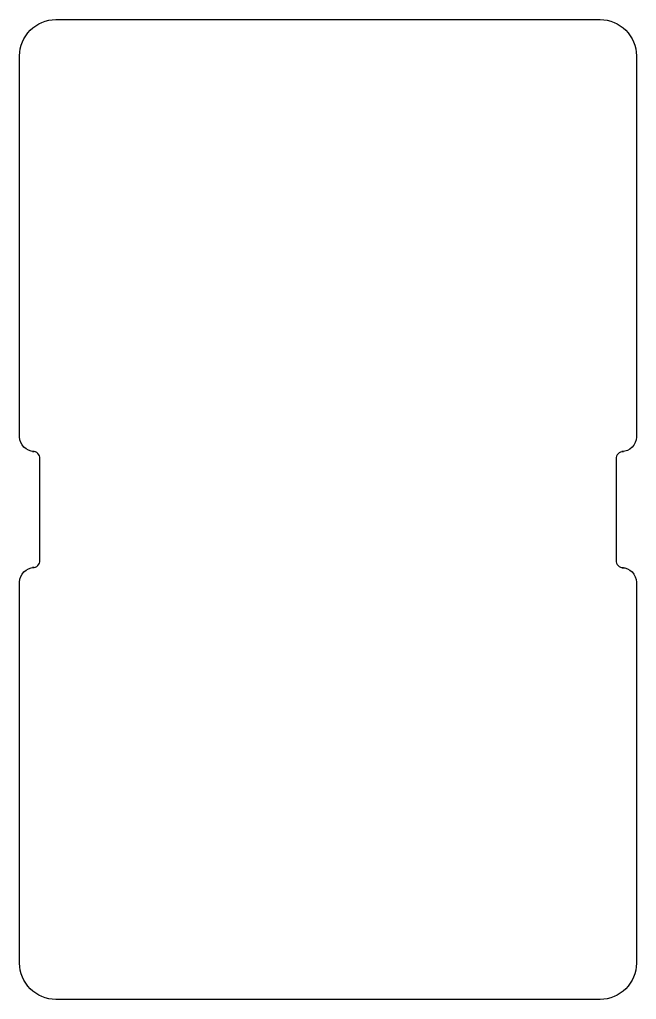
# Model space of a CAD drawing. Header units: inches. Extents: x 0 to 2.12, y 0 to 3.38.
import ezdxf

# ---------------------------------------------------------------- set-up
doc = ezdxf.new("R2010")
doc.units = ezdxf.units.IN
doc.layers.get('0').update_dxf_attribs({"linetype": 'CONTINUOUS'})

msp = doc.modelspace()

# ---------------------------------------------------------------- linework, layer by layer
msp.add_lwpolyline([(0.05, 1.4875), (0.045, 1.4875, 0.414214), (0.07, 1.5125), (0.07, 1.8625, 0.414214), (0.045, 1.8875), (0.05, 1.8875, -0.414214), (0, 1.9375), (0, 3.25, -0.414214), (0.125, 3.375), (2, 3.375, -0.414214), (2.125, 3.25), (2.125, 1.937, -0.414214), (2.075, 1.887), (2.08, 1.887, 0.414214), (2.055, 1.862), (2.055, 1.512, 0.414214), (2.08, 1.487), (2.075, 1.487, -0.414214), (2.125, 1.437), (2.125, 0.125, -0.414214), (2, 0), (0.125, 0, -0.414214), (0, 0.125), (0, 1.4375, -0.414214)], format="xyb", close=True)

doc.saveas('drawing.dxf')
